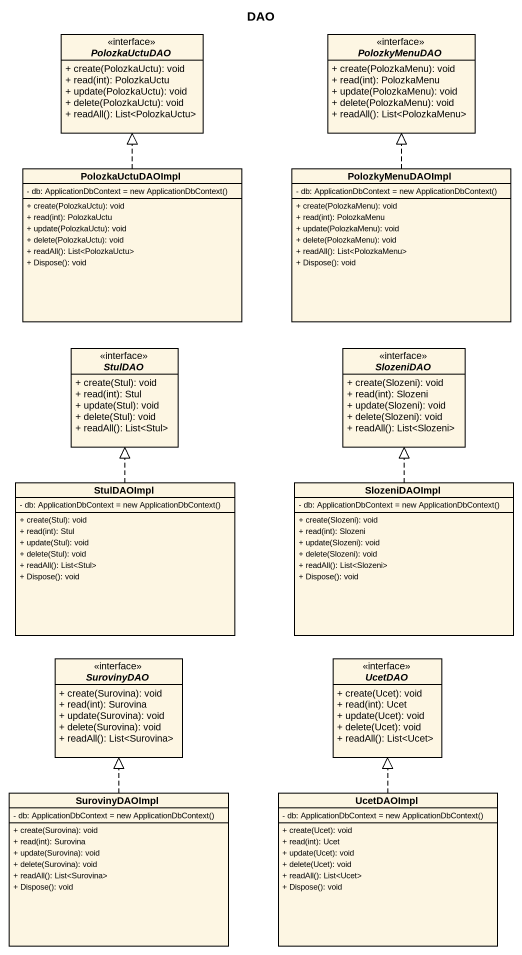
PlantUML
@startuml
title DAO
hide circle
hide empty members
skinparam classAttributeIconSize 0
interface PolozkaUctuDAO {
  + create(PolozkaUctu): void
  + read(int): PolozkaUctu
  + update(PolozkaUctu): void
  + delete(PolozkaUctu): void
  + readAll(): List<PolozkaUctu>
}
interface PolozkyMenuDAO {
  + create(PolozkaMenu): void
  + read(int): PolozkaMenu
  + update(PolozkaMenu): void
  + delete(PolozkaMenu): void
  + readAll(): List<PolozkaMenu>
}
class PolozkaUctuDAOImpl {
  {field} - db: ApplicationDbContext = new ApplicationDbContext()
  + create(PolozkaUctu): void
  + read(int): PolozkaUctu
  + update(PolozkaUctu): void
  + delete(PolozkaUctu): void
  + readAll(): List<PolozkaUctu>
  + Dispose(): void
}
class PolozkyMenuDAOImpl {
  {field} - db: ApplicationDbContext = new ApplicationDbContext()
  + create(PolozkaMenu): void
  + read(int): PolozkaMenu
  + update(PolozkaMenu): void
  + delete(PolozkaMenu): void
  + readAll(): List<PolozkaMenu>
  + Dispose(): void
}
interface StulDAO {
  + create(Stul): void
  + read(int): Stul
  + update(Stul): void
  + delete(Stul): void
  + readAll(): List<Stul>
}
interface SlozeniDAO {
  + create(Slozeni): void
  + read(int): Slozeni
  + update(Slozeni): void
  + delete(Slozeni): void
  + readAll(): List<Slozeni>
}
class StulDAOImpl {
  {field} - db: ApplicationDbContext = new ApplicationDbContext()
  + create(Stul): void
  + read(int): Stul
  + update(Stul): void
  + delete(Stul): void
  + readAll(): List<Stul>
  + Dispose(): void
}
class SlozeniDAOImpl {
  {field} - db: ApplicationDbContext = new ApplicationDbContext()
  + create(Slozeni): void
  + read(int): Slozeni
  + update(Slozeni): void
  + delete(Slozeni): void
  + readAll(): List<Slozeni>
  + Dispose(): void
}
interface SurovinyDAO {
  + create(Surovina): void
  + read(int): Surovina
  + update(Surovina): void
  + delete(Surovina): void
  + readAll(): List<Surovina>
}
interface UcetDAO {
  + create(Ucet): void
  + read(int): Ucet
  + update(Ucet): void
  + delete(Ucet): void
  + readAll(): List<Ucet>
}
class SurovinyDAOImpl {
  {field} - db: ApplicationDbContext = new ApplicationDbContext()
  + create(Surovina): void
  + read(int): Surovina
  + update(Surovina): void
  + delete(Surovina): void
  + readAll(): List<Surovina>
  + Dispose(): void
}
class UcetDAOImpl {
  {field} - db: ApplicationDbContext = new ApplicationDbContext()
  + create(Ucet): void
  + read(int): Ucet
  + update(Ucet): void
  + delete(Ucet): void
  + readAll(): List<Ucet>
  + Dispose(): void
}
PolozkaUctuDAOImpl .up.|> PolozkaUctuDAO
PolozkyMenuDAOImpl .up.|> PolozkyMenuDAO
StulDAOImpl .up.|> StulDAO
SlozeniDAOImpl .up.|> SlozeniDAO
SurovinyDAOImpl .up.|> SurovinyDAO
UcetDAOImpl .up.|> UcetDAO
@enduml
